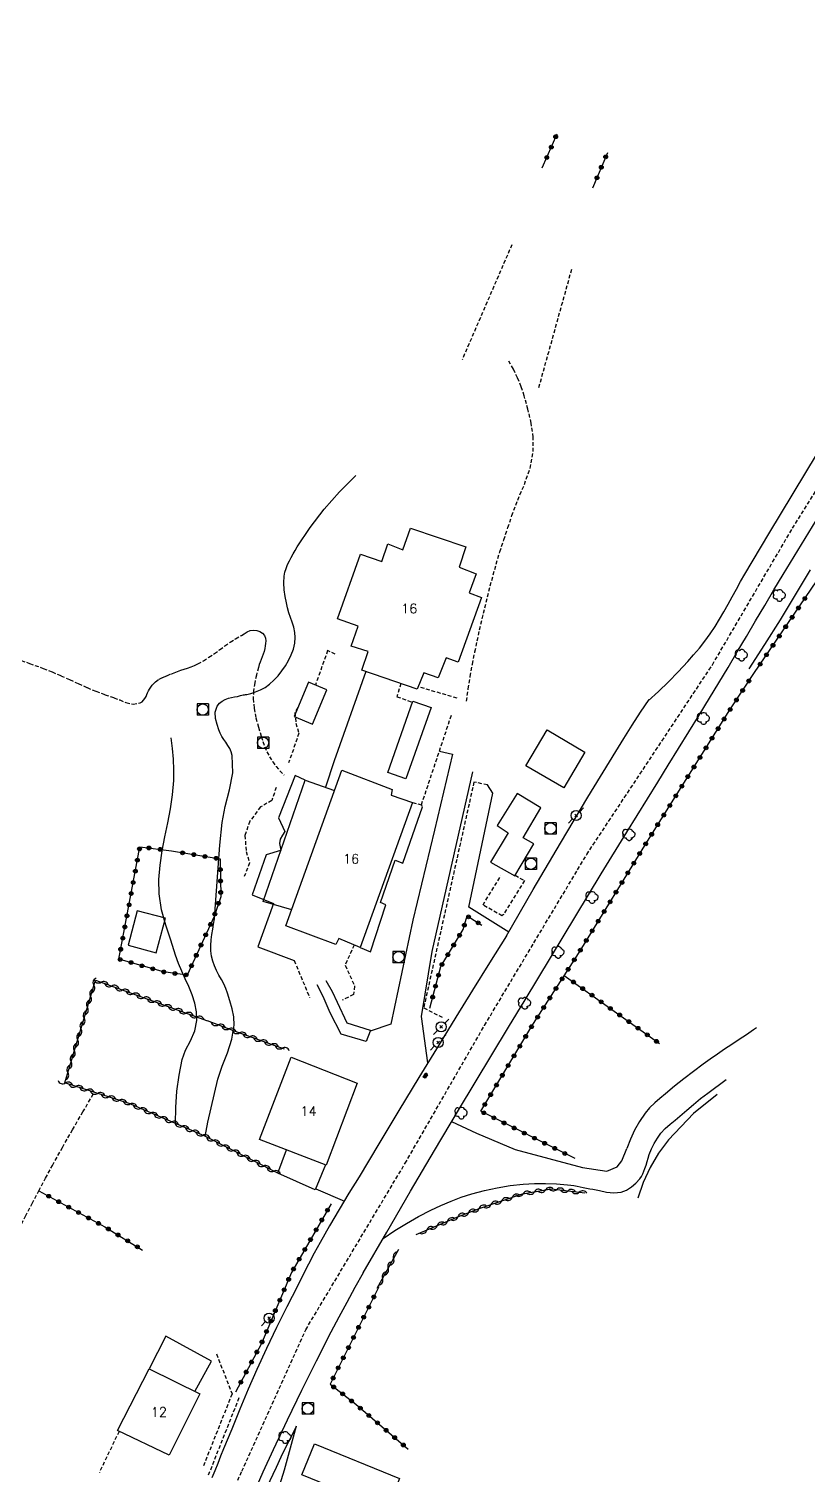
# Model space of a CAD drawing. Header units: millimetres. Extents: x 200000 to 201001, y 52999 to 54001.
# Drawn here: x 200648.3 to 200751.3, y 53686.7 to 53878 of the extents above; entities that cross this region are included whole.
import ezdxf
from ezdxf.enums import TextEntityAlignment as Align

# ---------------------------------------------------------------- set-up
doc = ezdxf.new("R2010")
doc.units = ezdxf.units.MM
doc.linetypes.add('DASHED', pattern=[0.75, 0.5, -0.25])
doc.layers.get('0').update_dxf_attribs({"linetype": 'CONTINUOUS'})
for name, color, linetype in [('W0001', 6, 'DASHED'), ('W0008', 7, 'CONTINUOUS'), ('W0017', 7, 'CONTINUOUS'), ('W0070', 7, 'DASHED'), ('W0071', 7, 'CONTINUOUS'), ('W0101', 7, 'CONTINUOUS'), ('W0104', 1, 'CONTINUOUS'), ('W0105', 7, 'CONTINUOUS'), ('W0112', 1, 'DASHED'), ('W0211', 2, 'CONTINUOUS'), ('W0214', 2, 'CONTINUOUS'), ('W0300', 7, 'CONTINUOUS'), ('W0310', 3, 'CONTINUOUS'), ('W0322', 7, 'CONTINUOUS'), ('W0323', 7, 'CONTINUOUS'), ('W0401', 7, 'CONTINUOUS'), ('W0420', 7, 'CONTINUOUS'), ('W0473', 7, 'CONTINUOUS'), ('W0991', 7, 'CONTINUOUS')]:
    doc.layers.add(name, color=color, linetype=linetype)
doc.styles.get("Standard").update_dxf_attribs({"font": 'romans.shx', "width": 0.85})

# ---------------------------------------------------------------- blocks, each defined once
blk = doc.blocks.new('T420')
for p, q in [((0.75, 0.75), (-0.75, 0.75)), ((-0.75, 0.75), (-0.75, -0.75)), ((0.75, 0.75), (0.75, -0.75)), ((0.75, -0.75), (-0.75, -0.75))]:
    blk.add_line(p, q)
blk.add_ellipse((0, 0), major_axis=(-0.53, 0.53), ratio=1, start_param=3.926991, end_param=10.210176)
blk = doc.blocks.new('T473')
for p, q in [((-0.166667, 0.166667), (0.166667, -0.166667)), ((-0.166667, -0.166667), (0.166667, 0.166667)), ((0.500001, 0.500001), (1.000002, 1.000002)), ((-1.000002, -1.000002), (-0.500001, -0.500001))]:
    blk.add_line(p, q)
blk.add_ellipse((0, 0), major_axis=(0.471405, 0.471405), ratio=1, start_param=5.4977871438, end_param=11.780972451)
blk = doc.blocks.new('T300')
for p, q in [((-0.8, 0.51), (-0.86, 0.34)), ((-0.86, 0.34), (-0.86, 0.17)), ((-0.86, 0.17), (-0.74, 0.06)), ((-0.69, 0.63), (-0.8, 0.51)), ((-0.8, -0.06), (-0.74, 0.06)), ((-0.74, 0.06), (-0.69, 0.11)), ((-0.57, 0.69), (-0.69, 0.63)), ((-0.46, 0.69), (-0.57, 0.69)), ((-0.29, 0.63), (-0.46, 0.69)), ((-0.29, 0.63), (-0.17, 0.74)), ((-0.23, 0.57), (-0.29, 0.63)), ((-0.17, 0.74), (-0.06, 0.8)), ((-0.06, 0.8), (0.06, 0.8)), ((0.06, 0.8), (0.23, 0.74)), ((0.23, 0.74), (0.34, 0.63)), ((0.34, 0.63), (0.4, 0.51)), ((0.46, 0.46), (0.34, 0.46)), ((0.4, 0.51), (0.4, 0.46)), ((0.57, 0.4), (0.46, 0.46)), ((0.57, 0.4), (0.69, 0.29)), ((0.69, 0.29), (0.74, 0.17)), ((0.74, 0.06), (0.69, -0.17)), ((0.74, 0.17), (0.74, 0.06)), ((-0.8, -0.17), (-0.8, -0.06)), ((-0.8, -0.23), (-0.8, -0.17)), ((-0.74, -0.34), (-0.8, -0.23)), ((-0.69, -0.4), (-0.74, -0.34)), ((-0.51, -0.46), (-0.69, -0.4)), ((-0.4, -0.46), (-0.51, -0.46)), ((-0.4, -0.46), (-0.34, -0.46)), ((-0.34, -0.46), (-0.34, -0.4)), ((-0.34, -0.51), (-0.34, -0.46)), ((-0.29, -0.63), (-0.34, -0.51)), ((-0.17, -0.74), (-0.29, -0.63)), ((-0.06, -0.8), (-0.17, -0.74)), ((0.06, -0.8), (-0.06, -0.8)), ((0.17, -0.74), (0.06, -0.8)), ((0.23, -0.69), (0.17, -0.74)), ((0.29, -0.46), (0.23, -0.46)), ((0.29, -0.63), (0.23, -0.69)), ((0.46, -0.4), (0.29, -0.46)), ((0.34, -0.51), (0.29, -0.63)), ((0.34, -0.51), (0.34, -0.46)), ((0.57, -0.34), (0.46, -0.4)), ((0.63, -0.29), (0.57, -0.34)), ((0.69, -0.17), (0.63, -0.29))]:
    blk.add_line(p, q)
blk = doc.blocks.new('T401')
for p, q in [((-0.3, 0.3), (0, 0.3)), ((-0.3, -0.25), (-0.3, 0.3)), ((-0.3, 0.15), (0, 0.15)), ((-0.3, 0), (0, 0)), ((0, 0.3), (0, -0.25)), ((-0.3, -0.15), (0, -0.15)), ((-0.3, -0.25), (-0.3, -0.3)), ((-0.3, -0.3), (0, -0.3)), ((0, -0.3), (0, -0.25))]:
    blk.add_line(p, q)
blk = doc.blocks.new('t323o')
at = {"color": 0, "linetype": 'Continuous'}
for radius in [0.25, 0.15]:
    blk.add_circle((0, 0), radius, dxfattribs=at)
blk = doc.blocks.new('t310o')
at = {"color": 0, "linetype": 'Continuous'}
for centre, start, end in [((-0.5, 0.38), 216.8699, 323.1304), ((0.5, -0.37), 36.8699, 143.1303)]:
    blk.add_arc(centre, 0.625, start, end, dxfattribs=at)
blk = doc.blocks.new('t322o')
at = {"color": 0, "linetype": 'Continuous'}
for radius in [0.25, 0.15]:
    blk.add_circle((0, 0), radius, dxfattribs=at)

msp = doc.modelspace()

# ---------------------------------------------------------------- linework, layer by layer
at = {"layer": 'W0001'}
msp.add_lwpolyline([(200669.12, 53671), (200676.42, 53687.25), (200684.88, 53705.97), (200698.03, 53727.98), (200708.53, 53746.21), (200722.05, 53768.82), (200738.67, 53793.89), (200749.26, 53811.95), (200757.17, 53824.58), (200764.89, 53836.41), (200774.64, 53846.5), (200789.88, 53857.58), (200814.08, 53871.49), (200839.17, 53885.83), (200859.82, 53897.75), (200881.31, 53910.48), (200903.28, 53923.1)], dxfattribs=at)
at = {"layer": 'W0008'}
for points in [[(200730.19, 53789.14), (200731.54, 53790.38), (200732.87, 53791.66), (200734.16, 53792.98), (200735.41, 53794.33), (200736.19, 53795.21), (200736.95, 53796.11), (200737.69, 53797.04), (200738.38, 53798), (200739.02, 53798.95), (200739.62, 53799.92), (200740.19, 53800.91), (200740.75, 53801.9), (200741.3, 53802.9), (200741.85, 53803.9), (200742.41, 53804.9), (200742.98, 53805.88), (200746.16, 53811.23), (200749.35, 53816.57), (200752.56, 53821.9)], [(200692.46, 53713.48), (200695.59, 53718.88), (200698.73, 53724.27), (200701.9, 53729.65), (200705.08, 53735.02), (200707.27, 53738.68), (200709.48, 53742.32), (200711.7, 53745.97), (200713.91, 53749.61), (200717.27, 53755.15), (200720.62, 53760.7), (200723.97, 53766.24), (200727.35, 53771.77), (200728.71, 53773.98), (200730.08, 53776.19), (200731.45, 53778.4), (200732.83, 53780.61), (200734.2, 53782.82), (200735.57, 53785.03), (200736.94, 53787.25), (200738.29, 53789.47), (200739.52, 53791.51), (200740.74, 53793.55), (200741.96, 53795.6), (200743.17, 53797.65), (200744.38, 53799.71), (200745.6, 53801.76), (200746.82, 53803.8), (200748.05, 53805.84), (200750.46, 53809.82), (200752.88, 53813.79)], [(200711.45, 53758.06), (200714.98, 53764.2), (200718.56, 53770.31), (200722.2, 53776.39), (200725.89, 53782.43), (200726.97, 53784.17), (200728.07, 53785.9), (200729.18, 53787.62), (200730.31, 53789.33)], [(200711.45, 53758.06), (200709.2, 53754.48), (200706.95, 53750.89), (200704.72, 53747.29), (200702.51, 53743.68), (200699.84, 53739.32), (200697.19, 53734.95), (200694.56, 53730.56), (200691.94, 53726.17)], [(200691.94, 53726.17), (200690.6, 53724.03), (200689.29, 53721.87), (200688.02, 53719.7), (200686.77, 53717.5), (200685.99, 53716.08), (200685.24, 53714.64), (200684.5, 53713.2), (200683.77, 53711.75), (200682.39, 53709.01), (200681.03, 53706.26), (200679.7, 53703.49), (200678.41, 53700.71), (200677.27, 53698.1), (200676.17, 53695.47), (200675.09, 53692.83), (200674.02, 53690.2), (200673.62, 53689.24), (200673.23, 53688.28), (200672.85, 53687.32), (200672.46, 53686.36)], [(200692.46, 53713.48), (200691.37, 53711.54), (200690.3, 53709.59), (200689.25, 53707.63), (200688.21, 53705.66), (200686.24, 53701.8), (200684.31, 53697.92), (200682.42, 53694.02), (200680.57, 53690.1), (200679.2, 53687.11), (200677.87, 53684.09), (200676.55, 53681.07), (200675.23, 53678.06), (200674.84, 53677.17), (200674.45, 53676.29), (200674.05, 53675.41), (200673.66, 53674.53), (200673.26, 53673.65), (200672.86, 53672.76), (200672.47, 53671.88), (200672.08, 53671)]]:
    msp.add_lwpolyline(points, dxfattribs=at)
at = {"layer": 'W0017'}
for points in [[(200702.57, 53782.5), (200704.3, 53782.1)], [(200704.3, 53782.1), (200701.9, 53772.03), (200699.03, 53760.15), (200696.15, 53746.38)], [(200701.03, 53741.26), (200700.18, 53747.4), (200701.62, 53755.98), (200706.98, 53779.74)], [(200696.15, 53746.38), (200693.39, 53745.44)], [(200744.51, 53745.9), (200744.13, 53745.63), (200743.17, 53744.98), (200742.21, 53744.34), (200741.25, 53743.7), (200740.29, 53743.06), (200739.34, 53742.41), (200738.39, 53741.75), (200737.45, 53741.07), (200736.17, 53740.13), (200734.91, 53739.16), (200733.67, 53738.18), (200732.45, 53737.16), (200731.74, 53736.56), (200731.04, 53735.96), (200730.36, 53735.32), (200729.76, 53734.61), (200729.01, 53733.52), (200728.36, 53732.37), (200727.82, 53731.18), (200727.37, 53729.94)], [(200730.3, 53729.12), (200730.6, 53729.88), (200730.96, 53730.61), (200731.39, 53731.32), (200731.87, 53731.98), (200732.44, 53732.6), (200733.07, 53733.16), (200733.73, 53733.69), (200734.37, 53734.22), (200735.28, 53735), (200736.19, 53735.77), (200737.12, 53736.53), (200738.06, 53737.26), (200740.48, 53739.08)], [(200704.18, 53733.49), (200707.47, 53731.95), (200712.58, 53729.81), (200721.49, 53727.44), (200724.7, 53726.92), (200726.09, 53727.5), (200726.68, 53728.31), (200727.37, 53729.94)], [(200695.14, 53718.05), (200696.66, 53719.07), (200698.22, 53720.02), (200699.81, 53720.92), (200701.44, 53721.76), (200702.76, 53722.38), (200704.1, 53722.96), (200705.46, 53723.49), (200706.85, 53723.94), (200708.53, 53724.38), (200710.22, 53724.75), (200711.93, 53725.04), (200713.65, 53725.23), (200715.12, 53725.31), (200716.58, 53725.32), (200718.04, 53725.25), (200719.5, 53725.14), (200719.93, 53725.09), (200720.35, 53725.02), (200720.77, 53724.94), (200721.19, 53724.86), (200721.6, 53724.77), (200722.02, 53724.69), (200722.44, 53724.61), (200722.86, 53724.54), (200723.75, 53724.37), (200724.68, 53724.17), (200725.63, 53724.06), (200726.59, 53724.17), (200727.32, 53724.44), (200727.98, 53724.85), (200728.56, 53725.35), (200729.08, 53725.91), (200729.3, 53726.23), (200729.47, 53726.58), (200729.61, 53726.94), (200729.74, 53727.3), (200729.9, 53727.75), (200730.05, 53728.2), (200730.18, 53728.65), (200730.3, 53729.12)], [(200686.2, 53724.6), (200690.02, 53722.95)]]:
    msp.add_lwpolyline(points, dxfattribs=at)
at = {"layer": 'W0070'}
for points in [[(200706.15, 53789.09), (200706.38, 53790.73), (200706.64, 53792.36), (200706.94, 53793.99), (200707.26, 53795.62), (200707.88, 53798.54), (200708.56, 53801.45), (200709.29, 53804.34), (200710.08, 53807.23), (200710.56, 53808.84), (200711.08, 53810.44), (200711.62, 53812.04), (200712.15, 53813.63), (200712.93, 53815.69), (200713.8, 53817.75), (200714.56, 53819.88), (200714.96, 53822.1), (200714.97, 53823.99), (200714.71, 53825.86), (200714.28, 53827.69), (200713.78, 53829.48), (200713.38, 53830.68), (200712.9, 53831.85), (200712.36, 53832.99), (200711.73, 53834.09)], [(200646.52, 53794.72), (200648.34, 53794.09), (200650.15, 53793.42), (200651.33, 53792.96), (200652.49, 53792.46), (200653.64, 53791.94), (200654.79, 53791.41), (200655.95, 53790.89), (200657.12, 53790.4), (200658.3, 53789.95), (200659.51, 53789.55), (200660.27, 53789.25), (200661.1, 53788.9), (200662.03, 53788.71), (200662.96, 53788.86), (200663.23, 53789.01), (200663.44, 53789.22), (200663.61, 53789.46), (200663.75, 53789.71), (200663.85, 53789.96), (200663.95, 53790.21), (200664.06, 53790.45), (200664.21, 53790.68), (200664.39, 53790.94), (200664.58, 53791.2), (200664.78, 53791.45), (200665.01, 53791.67), (200665.48, 53791.99), (200665.99, 53792.24), (200666.5, 53792.46), (200667.02, 53792.68), (200667.46, 53792.86), (200667.9, 53793.02), (200668.36, 53793.17), (200668.81, 53793.32), (200669.26, 53793.47), (200669.71, 53793.63), (200670.15, 53793.81), (200670.59, 53794.01), (200671.35, 53794.43), (200672.08, 53794.89), (200672.79, 53795.38), (200673.49, 53795.88), (200674.18, 53796.39), (200674.89, 53796.88), (200675.61, 53797.35), (200676.36, 53797.79), (200676.73, 53798), (200677.11, 53798.24), (200677.54, 53798.43), (200678, 53798.49), (200678.4, 53798.44), (200678.79, 53798.31), (200679.15, 53798.08), (200679.43, 53797.76), (200679.57, 53797.44), (200679.61, 53797.08), (200679.57, 53796.74), (200679.53, 53796.42), (200679.47, 53796.04), (200679.37, 53795.68), (200679.25, 53795.32), (200679.11, 53794.97), (200678.97, 53794.62), (200678.83, 53794.27), (200678.71, 53793.92), (200678.61, 53793.56), (200678.36, 53792.54), (200678.14, 53791.52), (200677.98, 53790.48), (200677.93, 53789.43), (200678.04, 53788.14), (200678.29, 53786.88), (200678.63, 53785.65), (200679, 53784.43), (200679.22, 53783.74), (200679.47, 53783.06), (200679.75, 53782.39), (200680.09, 53781.75), (200680.51, 53781.09), (200680.97, 53780.46), (200681.47, 53779.87), (200682.01, 53779.31)], [(200628.48, 53685.48), (200629.58, 53687.77), (200630.7, 53690.05), (200631.86, 53692.32), (200633.35, 53695.09), (200634.87, 53697.85), (200636.43, 53700.59), (200638, 53703.31), (200639.59, 53706.03), (200641.16, 53708.76), (200642.72, 53711.49), (200644.25, 53714.24), (200645.15, 53715.92), (200646.04, 53717.6), (200646.93, 53719.28), (200647.8, 53720.97), (200648.68, 53722.66), (200649.57, 53724.34), (200650.46, 53726.02), (200651.37, 53727.69), (200652.69, 53730.06), (200654.03, 53732.42), (200655.39, 53734.77), (200656.77, 53737.11)]]:
    msp.add_lwpolyline(points, dxfattribs=at)
at = {"layer": 'W0071'}
msp.add_lwpolyline([(200711.73, 53758.53), (200706.44, 53761.87), (200709.63, 53776.94), (200708.92, 53778.03)], dxfattribs=at)
at = {"layer": 'W0101'}
for points in [[(200698.72, 53811.99), (200706.07, 53809.48), (200705.16, 53806.82), (200707.41, 53805.92), (200706.5, 53803.42), (200708.11, 53802.8), (200705.05, 53794.26), (200703.47, 53794.82), (200702.41, 53792.16), (200700.49, 53792.86), (200699.63, 53790.68), (200692.29, 53793.2), (200693.12, 53795.65), (200690.88, 53796.35), (200691.82, 53799), (200689.08, 53799.98), (200692.14, 53808.52), (200694.96, 53807.57), (200695.75, 53809.9), (200697.73, 53809.1)], [(200699, 53775.69), (200692.09, 53756.5), (200689.26, 53757.69), (200688.86, 53756.91), (200682.26, 53759.37), (200689.65, 53779.98), (200696.33, 53777.43), (200696.17, 53776.65)], [(200691.7, 53738.58), (200687.57, 53727.73), (200678.76, 53731.14), (200682.97, 53742)], [(200659.98, 53692.62), (200664.17, 53700.8), (200670.86, 53697.47), (200666.82, 53689.37)]]:
    msp.add_lwpolyline(points, close=True, dxfattribs=at)
at = {"layer": 'W0104'}
for points in [[(200692.81, 53793.02), (200688.63, 53781.19), (200687.48, 53777.72)], [(200684.8, 53778.65), (200683.46, 53779.25), (200681.29, 53773.65), (200682.1, 53771.86), (200681.8, 53771.39), (200681.49, 53770.83), (200681.43, 53770.28), (200681.51, 53769.81), (200681.6, 53769.35), (200681.52, 53769.34), (200679.65, 53768.76), (200677.79, 53763.48), (200680.63, 53762.35), (200678.54, 53756.6), (200683.35, 53754.8)], [(200683.02, 53761.49), (200679.24, 53762.6), (200684.8, 53778.65), (200688.69, 53777.3)], [(200692.09, 53756.5), (200693.43, 53755.95), (200695.49, 53762.16), (200694.79, 53762.48), (200696.69, 53768.06), (200697.72, 53767.67), (200700.34, 53775.14), (200700.18, 53775.38)], [(200687.49, 53727.76), (200686.14, 53724.46), (200681.19, 53726.68), (200682.32, 53729.76)], [(200670.2, 53697.8), (200672.41, 53701.81), (200666.36, 53705.13), (200664.17, 53700.8)]]:
    msp.add_lwpolyline(points, dxfattribs=at)
for points in [[(200685.23, 53791.61), (200683.33, 53787.05), (200685.76, 53786.04), (200687.66, 53790.6)], [(200701.46, 53788.26), (200698.13, 53778.82), (200695.73, 53779.67), (200699.06, 53789.11)], [(200714.01, 53780.55), (200716.8, 53785.3), (200721.8, 53782.35), (200719.01, 53777.61)], [(200712.83, 53776.87), (200710.21, 53772.66), (200711.64, 53771.67), (200709.3, 53767.82), (200712.52, 53766.01), (200715.05, 53770.22), (200713.62, 53771.04), (200715.96, 53774.98)], [(200662.56, 53761.38), (200661.37, 53756.81), (200665.11, 53755.83), (200666.31, 53760.39)], [(200686.02, 53690.87), (200697.27, 53686.28), (200695.61, 53682.19), (200684.35, 53686.79)]]:
    msp.add_lwpolyline(points, close=True, dxfattribs=at)
at = {"layer": 'W0105'}
for points in [[(200687.55, 53752.16), (200688.36, 53750.68), (200689.02, 53749.28), (200690.32, 53746.56), (200693.39, 53745.6), (200693.39, 53745.44)], [(200693.39, 53745.44), (200692.87, 53744.1), (200689.56, 53745.06), (200688.1, 53747.86), (200687.2, 53750.03), (200686.39, 53751.59)]]:
    msp.add_lwpolyline(points, dxfattribs=at)
at = {"layer": 'W0112'}
for points in [[(200712.15, 53849.46), (200705.56, 53834.23)], [(200715.72, 53830.57), (200720.12, 53846.4)], [(200688.79, 53795.3), (200687.77, 53795.78), (200686.17, 53791.22)], [(200697.48, 53791.42), (200696.93, 53789.68), (200699, 53788.95)], [(200704.89, 53789.49), (200699.76, 53790.99)], [(200683.83, 53788.24), (200683.43, 53787.61), (200683.58, 53786.19), (200683.97, 53784.85)], [(200699, 53775.69), (200700.18, 53775.38), (200704.16, 53787.25)], [(200683.97, 53784.85), (200682.62, 53780.92)], [(200680.96, 53777.69), (200680.4, 53775.96)], [(200708.92, 53778.03), (200707.13, 53778.39), (200700.48, 53748.53), (200702.99, 53747.26)], [(200680.4, 53775.96), (200678.9, 53775.1), (200677.48, 53773.22), (200676.84, 53771.33), (200676.99, 53769.2), (200677.46, 53767.71)], [(200677.46, 53767.71), (200676.75, 53765.9)], [(200711.02, 53760.88), (200710.84, 53760.7), (200708.33, 53762.14), (200710.68, 53766)], [(200712.57, 53766.08), (200713.82, 53765.36), (200711.02, 53760.88)], [(200691.28, 53756.84), (200690.09, 53754.17), (200691.35, 53751.41), (200691.18, 53750.31), (200689.69, 53749.53)], [(200683.35, 53754.8), (200685.39, 53749.9)], [(200673.08, 53702.77), (200675.13, 53697.47), (200671.3, 53687.85)], [(200672.03, 53686.76), (200676.15, 53697.18)], [(200660.18, 53692.53), (200657.58, 53687.1)]]:
    msp.add_lwpolyline(points, dxfattribs=at)
at = {"layer": 'W0211'}
for points in [[(200671.59, 53731.53), (200671.95, 53733.43), (200672.35, 53735.33), (200672.79, 53737.21), (200673.26, 53739.09), (200673.82, 53740.84), (200674.51, 53742.59), (200675.11, 53744.39), (200675.4, 53746.25), (200675.36, 53747.34), (200675.15, 53748.41), (200674.86, 53749.45), (200674.54, 53750.47), (200674.31, 53751.1), (200674.03, 53751.7), (200673.72, 53752.29), (200673.4, 53752.87), (200673.08, 53753.46), (200672.8, 53754.07), (200672.57, 53754.71), (200672.42, 53755.37), (200672.34, 53756.09), (200672.33, 53756.8), (200672.38, 53757.52), (200672.47, 53758.23), (200672.58, 53758.93), (200672.69, 53759.62), (200672.79, 53760.32), (200672.86, 53761.02), (200673.09, 53764.02), (200673.29, 53767.03), (200673.53, 53770.03), (200673.83, 53773.03), (200674.23, 53775.17), (200674.8, 53777.36), (200675.22, 53779.63), (200675.16, 53781.9), (200675.03, 53782.38), (200674.83, 53782.83), (200674.58, 53783.25), (200674.31, 53783.65), (200674.03, 53784.04), (200673.77, 53784.44), (200673.54, 53784.87), (200673.37, 53785.32), (200673.15, 53786.02), (200672.93, 53786.79), (200672.89, 53787.64), (200673.16, 53788.45), (200673.45, 53788.82), (200673.81, 53789.11), (200674.22, 53789.33), (200674.65, 53789.48), (200675.05, 53789.57), (200675.46, 53789.65), (200675.87, 53789.73), (200676.27, 53789.84), (200676.43, 53789.88), (200676.6, 53789.92), (200676.77, 53789.94), (200676.93, 53789.96), (200677.1, 53789.99), (200677.27, 53790.01), (200677.43, 53790.05), (200677.6, 53790.1), (200678.25, 53790.32), (200678.89, 53790.57), (200679.52, 53790.89), (200680.08, 53791.32), (200680.67, 53791.87), (200681.22, 53792.46), (200681.73, 53793.09), (200682.2, 53793.75), (200682.62, 53794.46), (200682.97, 53795.2), (200683.25, 53795.98), (200683.43, 53796.78), (200683.49, 53797.49), (200683.43, 53798.19), (200683.29, 53798.87), (200683.09, 53799.53), (200682.87, 53800.16), (200682.65, 53800.79), (200682.45, 53801.43), (200682.32, 53802.09), (200682.18, 53802.95), (200682.03, 53803.83), (200681.96, 53804.72), (200682.02, 53805.61), (200682.13, 53806.14), (200682.29, 53806.65), (200682.48, 53807.15), (200682.71, 53807.64), (200682.95, 53808.11), (200683.21, 53808.58), (200683.48, 53809.03), (200683.76, 53809.48), (200685.45, 53812.04), (200687.31, 53814.47), (200689.33, 53816.78), (200691.5, 53818.94)], [(200739.29, 53737.06), (200736.19, 53734.56), (200732.86, 53731.09), (200731.55, 53729.33), (200730.43, 53727.44), (200729.52, 53725.45), (200728.82, 53723.37)], [(200681.47, 53685.44), (200682.05, 53687.43), (200682.48, 53688.88), (200682.88, 53690.34), (200683.28, 53691.8), (200683.65, 53693.26)]]:
    msp.add_lwpolyline(points, dxfattribs=at)
at = {"layer": 'W0214'}
for points in [[(200743.52, 53793.37), (200745.62, 53796.6), (200747.67, 53799.86), (200749.67, 53803.15), (200751.63, 53806.46)], [(200667.67, 53733.23), (200667.68, 53735.37), (200667.83, 53737.5), (200668.12, 53739.62), (200668.54, 53741.71), (200668.99, 53742.95), (200669.64, 53744.19), (200670.23, 53745.48), (200670.49, 53746.84), (200670.42, 53748.01), (200670.2, 53749.16), (200669.84, 53750.26), (200669.41, 53751.34), (200668.94, 53752.36), (200668.47, 53753.38), (200668.03, 53754.42), (200667.67, 53755.49), (200667.03, 53757.47), (200666.36, 53759.46), (200665.79, 53761.5), (200665.49, 53763.6), (200665.46, 53765.5), (200665.61, 53767.41), (200665.9, 53769.29), (200666.26, 53771.15), (200666.64, 53772.99), (200667, 53774.84), (200667.27, 53776.71), (200667.41, 53778.6), (200667.43, 53780.01), (200667.38, 53781.42), (200667.26, 53782.83), (200667.08, 53784.23)], [(200683.63, 53693.16), (200682.93, 53691.82), (200682.25, 53690.47), (200681.59, 53689.11), (200680.95, 53687.75), (200679.71, 53685.04), (200678.5, 53682.32), (200677.34, 53679.58), (200676.28, 53676.8), (200675.77, 53675.39), (200675.28, 53673.96), (200674.86, 53672.51), (200674.55, 53671.03), (200674.55, 53671.02), (200674.55, 53671.01), (200674.55, 53671.01), (200674.55, 53671)]]:
    msp.add_lwpolyline(points, dxfattribs=at)
at = {"layer": 'W0310'}
for points in [[(200681.19, 53726.68), (200671.46, 53731.6), (200661.52, 53735.89), (200653, 53738.63), (200657.07, 53752.18), (200671.9, 53746.81)], [(200682.08, 53743.08), (200675.46, 53745.47), (200671.9, 53746.81)], [(200707.96, 53722.05), (200713.55, 53723.93), (200717.41, 53724.59), (200721.79, 53724.07)], [(200699.49, 53718.55), (200705.07, 53720.92), (200707.96, 53722.05)], [(200694.32, 53711.45), (200697.19, 53716.61)]]:
    msp.add_lwpolyline(points, dxfattribs=at)
at = {"layer": 'W0322'}
msp.add_lwpolyline([(200744.14, 53792.75), (200752.5, 53804.99), (200768.92, 53831.7), (200776.71, 53840.94), (200786.8, 53848.59)], dxfattribs=at)
at = {"layer": 'W0323'}
for points in [[(200716.17, 53859.61), (200718.12, 53864.14)], [(200724.79, 53861.6), (200722.82, 53856.93)], [(200720.5, 53728.6), (200708.03, 53734.87), (200714.93, 53746.34), (200721.03, 53755.87), (200730.08, 53770.58), (200741, 53787.96), (200744.14, 53792.75)], [(200673.55, 53768.23), (200673.64, 53763.21), (200672.75, 53760.61), (200669.2, 53752.87), (200666.06, 53753.28), (200660.15, 53754.98), (200662.95, 53769.84), (200667.11, 53769.29)], [(200667.11, 53769.29), (200673.55, 53768.23)], [(200701.29, 53748.51), (200702.74, 53754), (200705.69, 53758.88), (200706.22, 53760.69), (200708.17, 53759.48)], [(200719.08, 53752.82), (200731.68, 53743.81)], [(200649.57, 53724.34), (200658.32, 53719.56), (200663.3, 53716.5)], [(200688.24, 53722.63), (200682.99, 53713.52), (200679.01, 53704.13), (200675.6, 53697.72)], [(200694.57, 53711.64), (200688.1, 53698.77), (200691.5, 53696.12), (200698.42, 53690.18)]]:
    msp.add_lwpolyline(points, dxfattribs=at)

# ---------------------------------------------------------------- block references
at = {"layer": 'W0300'}
for p in [(200747.56, 53803.06), (200742.54, 53795.16), (200737.51, 53786.79), (200727.66, 53771.43), (200722.77, 53763.13), (200718.28, 53755.87), (200713.86, 53749.14), (200705.47, 53734.61), (200682.17, 53691.72)]:
    msp.add_blockref('T300', p, dxfattribs=at)
at = {"layer": 'W0310'}
for p, rotation in [((200656.86, 53751.49), 73.28911848224388), ((200657.8, 53751.92), 340.0634478986901), ((200659.21, 53751.41), 340.0634478986901), ((200656.43, 53750.05), 73.28911848224388), ((200660.62, 53750.9), 340.0634478986901), ((200662.03, 53750.39), 340.0634478986901), ((200663.44, 53749.87), 340.0634478986901), ((200655.57, 53747.18), 73.28911848224388), ((200656, 53748.61), 73.28911848224388), ((200664.85, 53749.36), 340.0634478986901), ((200666.26, 53748.85), 340.0634478986901), ((200667.67, 53748.34), 340.0634478986901), ((200669.08, 53747.83), 340.0634478986901), ((200655.14, 53745.74), 73.28911848224388), ((200670.49, 53747.32), 340.0634478986901), ((200673.3, 53746.28), 159.3981364939205), ((200674.71, 53745.75), 159.3981364939205), ((200654.71, 53744.3), 73.28911848224388), ((200676.11, 53745.23), 160.1628519626091), ((200677.52, 53744.72), 160.1628519626091), ((200678.94, 53744.21), 160.1628519626091), ((200680.35, 53743.7), 160.1628519626091), ((200653.84, 53741.43), 73.28911848224388), ((200654.27, 53742.87), 73.28911848224388), ((200681.76, 53743.2), 160.1628519626091), ((200653.41, 53739.99), 73.28911848224388), ((200653.08, 53738.61), 162.1079308756513), ((200654.51, 53738.15), 162.1079308756513), ((200655.93, 53737.69), 162.1079308756513), ((200657.36, 53737.23), 162.1079308756513), ((200658.79, 53736.77), 162.1079308756513), ((200660.22, 53736.31), 162.1079308756513), ((200661.64, 53735.83), 156.6791934895012), ((200663.02, 53735.24), 156.6791934895012), ((200664.39, 53734.64), 156.6791934895012), ((200665.77, 53734.05), 156.6791934895012), ((200667.15, 53733.46), 156.6791934895012), ((200668.53, 53732.86), 156.6791934895012), ((200669.9, 53732.27), 156.6791934895012), ((200671.28, 53731.68), 156.6791934895012), ((200672.63, 53731.01), 153.1669498392774), ((200673.96, 53730.33), 153.1669498392774), ((200675.3, 53729.66), 153.1669498392774), ((200676.64, 53728.98), 153.1669498392774), ((200677.98, 53728.3), 153.1669498392774), ((200679.32, 53727.62), 153.1669498392774), ((200680.66, 53726.95), 153.1669498392774), ((200710.8, 53723), 18.59475212734236), ((200712.22, 53723.48), 18.59475212734236), ((200713.65, 53723.94), 9.723879212080073), ((200715.13, 53724.2), 9.723879212080073), ((200716.6, 53724.45), 9.723879212080073), ((200718.09, 53724.51), 353.1830485225814), ((200719.58, 53724.33), 353.1830485225814), ((200721.07, 53724.15), 353.1830485225814), ((200705.02, 53720.9), 23.04963522853758), ((200706.41, 53721.44), 21.28595725420242), ((200707.81, 53721.99), 21.28595725420242), ((200709.38, 53722.52), 18.59475212734236), ((200700.88, 53719.14), 23.04963522853758), ((200702.26, 53719.72), 23.04963522853758), ((200703.64, 53720.31), 23.04963522853758), ((200696.51, 53715.38), 60.89457007585341), ((200695.05, 53712.76), 60.89457007585341), ((200695.78, 53714.07), 60.89457007585341)]:
    msp.add_blockref('t310o', p, dxfattribs=dict(at, rotation=rotation))
at = {"layer": 'W0322', "rotation": 55.67305300485458}
for p in [(200750.06, 53801.42), (200750.91, 53802.66), (200749.22, 53800.18), (200747.52, 53797.7), (200748.37, 53798.94), (200746.68, 53796.47), (200744.99, 53793.99), (200745.83, 53795.23)]:
    msp.add_blockref('t322o', p, dxfattribs=at)
at = {"layer": 'W0323'}
for p, rotation in [((200717.95, 53863.74), 66.7414119643787), ((200716.76, 53860.99), 66.7414119643787), ((200717.36, 53862.36), 66.7414119643787), ((200724.56, 53861.07), 247.1963750537498), ((200723.98, 53859.69), 247.1963750537498), ((200723.4, 53858.31), 247.1963750537498), ((200743.49, 53791.76), 56.73946956955089), ((200742.67, 53790.51), 56.73946956955089), ((200741.02, 53788), 56.73946956955089), ((200741.85, 53789.25), 56.73946956955089), ((200740.22, 53786.73), 57.84601604879879), ((200738.63, 53784.19), 57.84601604879879), ((200739.43, 53785.46), 57.84601604879879), ((200737.83, 53782.92), 57.84601604879879), ((200736.23, 53780.38), 57.84601604879879), ((200737.03, 53781.65), 57.84601604879879), ((200735.43, 53779.11), 57.84601604879879), ((200733.84, 53776.57), 57.84601604879879), ((200734.64, 53777.84), 57.84601604879879), ((200733.04, 53775.3), 57.84601604879879), ((200731.44, 53772.76), 57.84601604879879), ((200732.24, 53774.03), 57.84601604879879), ((200730.64, 53771.49), 57.84601604879879), ((200662.89, 53769.55), 79.36265315423756), ((200664.14, 53769.68), 352.4333053501412), ((200665.62, 53769.49), 352.4333053501412), ((200668.59, 53769.04), 350.6516029540957), ((200670.07, 53768.8), 350.6516029540957), ((200729.06, 53768.94), 58.41509518095767), ((200729.85, 53770.22), 58.41509518095767), ((200662.61, 53768.07), 79.36265315423756), ((200671.55, 53768.56), 350.6516029540957), ((200673.03, 53768.31), 350.6516029540957), ((200728.28, 53767.66), 58.41509518095767), ((200662.06, 53765.12), 79.36265315423756), ((200662.34, 53766.6), 79.36265315423756), ((200673.58, 53766.81), 271.0171132478246), ((200673.61, 53765.31), 271.0171132478246), ((200726.71, 53765.1), 58.41509518095767), ((200727.49, 53766.38), 58.41509518095767), ((200661.78, 53763.65), 79.36265315423756), ((200673.63, 53763.81), 271.0171132478246), ((200725.92, 53763.83), 58.41509518095767), ((200661.51, 53762.17), 79.36265315423756), ((200673.35, 53762.36), 251.0382082832238), ((200724.35, 53761.27), 58.41509518095767), ((200725.14, 53762.55), 58.41509518095767), ((200661.23, 53760.7), 79.36265315423756), ((200672.27, 53759.57), 245.3973346399698), ((200672.86, 53760.94), 251.0382082832238), ((200705.86, 53759.47), 73.54861117249743), ((200706.42, 53760.57), 328.211254940677), ((200707.69, 53759.78), 328.211254940677), ((200723.57, 53759.99), 58.41509518095767), ((200660.68, 53757.75), 79.36265315423756), ((200660.95, 53759.23), 79.36265315423756), ((200671.65, 53758.2), 245.3973346399698), ((200705.23, 53758.13), 58.85887904512834), ((200721.99, 53757.44), 58.41509518095767), ((200722.78, 53758.72), 58.41509518095767), ((200660.4, 53756.28), 79.36265315423756), ((200670.4, 53755.48), 245.3973346399698), ((200671.02, 53756.84), 245.3973346399698), ((200703.68, 53755.56), 58.85887904512834), ((200704.45, 53756.84), 58.85887904512834), ((200721.21, 53756.16), 58.41509518095767), ((200660.33, 53754.93), 163.9713682175379), ((200661.77, 53754.52), 163.9713682175379), ((200663.21, 53754.1), 163.9713682175379), ((200664.65, 53753.69), 163.9713682175379), ((200669.77, 53754.11), 245.3973346399698), ((200702.9, 53754.27), 58.85887904512834), ((200719.6, 53753.63), 57.39202305815557), ((200720.4, 53754.89), 57.39202305815557), ((200666.1, 53753.28), 172.4937649120033), ((200667.58, 53753.08), 172.4937649120033), ((200669.07, 53752.89), 172.4937649120033), ((200702.44, 53752.86), 75.22716506149473), ((200718.79, 53752.37), 57.39202305815557), ((200720.3, 53751.95), 324.4094278568722), ((200701.67, 53749.96), 75.22716506149473), ((200702.05, 53751.41), 75.22716506149473), ((200717.17, 53749.84), 57.39202305815557), ((200717.98, 53751.1), 57.39202305815557), ((200721.52, 53751.08), 324.4094278568722), ((200722.74, 53750.21), 324.4094278568722), ((200716.36, 53748.58), 57.39202305815557), ((200723.96, 53749.33), 324.4094278568722), ((200725.18, 53748.46), 324.4094278568722), ((200714.75, 53746.04), 58.95995281740193), ((200715.55, 53747.31), 57.39202305815557), ((200726.4, 53747.59), 324.4094278568722), ((200727.62, 53746.71), 324.4094278568722), ((200728.84, 53745.84), 324.4094278568722), ((200713.98, 53744.76), 58.95995281740193), ((200730.06, 53744.97), 324.4094278568722), ((200731.28, 53744.1), 324.4094278568722), ((200712.43, 53742.19), 58.95995281740193), ((200713.21, 53743.47), 58.95995281740193), ((200711.66, 53740.9), 58.95995281740193), ((200710.11, 53738.33), 58.95995281740193), ((200710.89, 53739.62), 58.95995281740193), ((200709.34, 53737.05), 58.95995281740193), ((200708.43, 53734.66), 153.3137580461678), ((200708.57, 53735.76), 58.95995281740193), ((200709.77, 53733.99), 153.3137580461678), ((200711.11, 53733.31), 153.3137580461678), ((200712.45, 53732.64), 153.3137580461678), ((200713.79, 53731.97), 153.3137580461678), ((200715.14, 53731.29), 153.3137580461678), ((200716.48, 53730.62), 153.3137580461678), ((200717.82, 53729.95), 153.3137580461678), ((200719.16, 53729.27), 153.3137580461678), ((200650.88, 53723.62), 331.3762418621178), ((200652.2, 53722.9), 331.3762418621178), ((200653.52, 53722.18), 331.3762418621178), ((200654.83, 53721.47), 331.3762418621178), ((200687.75, 53721.78), 240.0603255720003), ((200656.15, 53720.75), 331.3762418621178), ((200657.47, 53720.03), 331.3762418621178), ((200658.77, 53719.29), 328.4431962909104), ((200686.26, 53719.18), 240.0603255720003), ((200687, 53720.48), 240.0603255720003), ((200660.05, 53718.5), 328.4431962909104), ((200661.33, 53717.72), 328.4431962909104), ((200685.51, 53717.88), 240.0603255720003), ((200662.61, 53716.93), 328.4431962909104), ((200684.01, 53715.29), 240.0603255720003), ((200684.76, 53716.58), 240.0603255720003), ((200683.26, 53713.99), 240.0603255720003), ((200682.62, 53712.63), 247.0100302799774), ((200681.45, 53709.87), 247.0100302799774), ((200682.03, 53711.25), 247.0100302799774), ((200693.89, 53710.3), 243.3353133722788), ((200680.86, 53708.49), 247.0100302799774), ((200692.55, 53707.62), 243.3353133722788), ((200693.22, 53708.96), 243.3353133722788), ((200679.69, 53705.73), 247.0100302799774), ((200680.27, 53707.11), 247.0100302799774), ((200691.87, 53706.28), 243.3353133722788), ((200679.1, 53704.35), 247.0100302799774), ((200691.2, 53704.94), 243.3353133722788), ((200678.42, 53703.02), 241.9665099910262), ((200689.85, 53702.26), 243.3353133722788), ((200690.53, 53703.6), 243.3353133722788), ((200677.01, 53700.37), 241.9665099910262), ((200677.71, 53701.69), 241.9665099910262), ((200689.18, 53700.92), 243.3353133722788), ((200676.3, 53699.04), 241.9665099910262), ((200688.51, 53699.58), 243.3353133722788), ((200688.57, 53698.4), 321.9570555856791), ((200689.76, 53697.48), 321.9570555856791), ((200690.94, 53696.55), 321.9570555856791), ((200692.1, 53695.6), 319.3918933492782), ((200693.23, 53694.63), 319.3918933492782), ((200694.37, 53693.65), 319.3918933492782), ((200695.51, 53692.67), 319.3918933492782), ((200696.65, 53691.7), 319.3918933492782), ((200697.79, 53690.72), 319.3918933492782)]:
    msp.add_blockref('t323o', p, dxfattribs=dict(at, rotation=rotation))
at = {"layer": 'W0401', "rotation": 148.6711603626241}
msp.add_blockref('T401', (200700.59, 53739.64), dxfattribs=at)
at = {"layer": 'W0420'}
for p in [(200671.25, 53787.98), (200679.24, 53783.59), (200717.25, 53772.25), (200714.67, 53767.59), (200697.17, 53755.25), (200685.16, 53695.53)]:
    msp.add_blockref('T420', p, dxfattribs=at)
at = {"layer": 'W0473'}
for p in [(200720.64, 53773.97), (200702.79, 53746.02), (200702.39, 53743.95), (200680.03, 53707.49)]:
    msp.add_blockref('T473', p, dxfattribs=at)

# ---------------------------------------------------------------- texts
at = {"layer": 'W0991'}
for s, p in [('16', (200698.57, 53801.34)), ('16', (200690.88, 53768.24)), ('14', (200685.24, 53734.86)), ('12', (200665.45, 53695.08))]:
    msp.add_text(s, height=1.25, dxfattribs=at).set_placement(p, align=Align.MIDDLE_CENTER)

doc.saveas('drawing.dxf')
